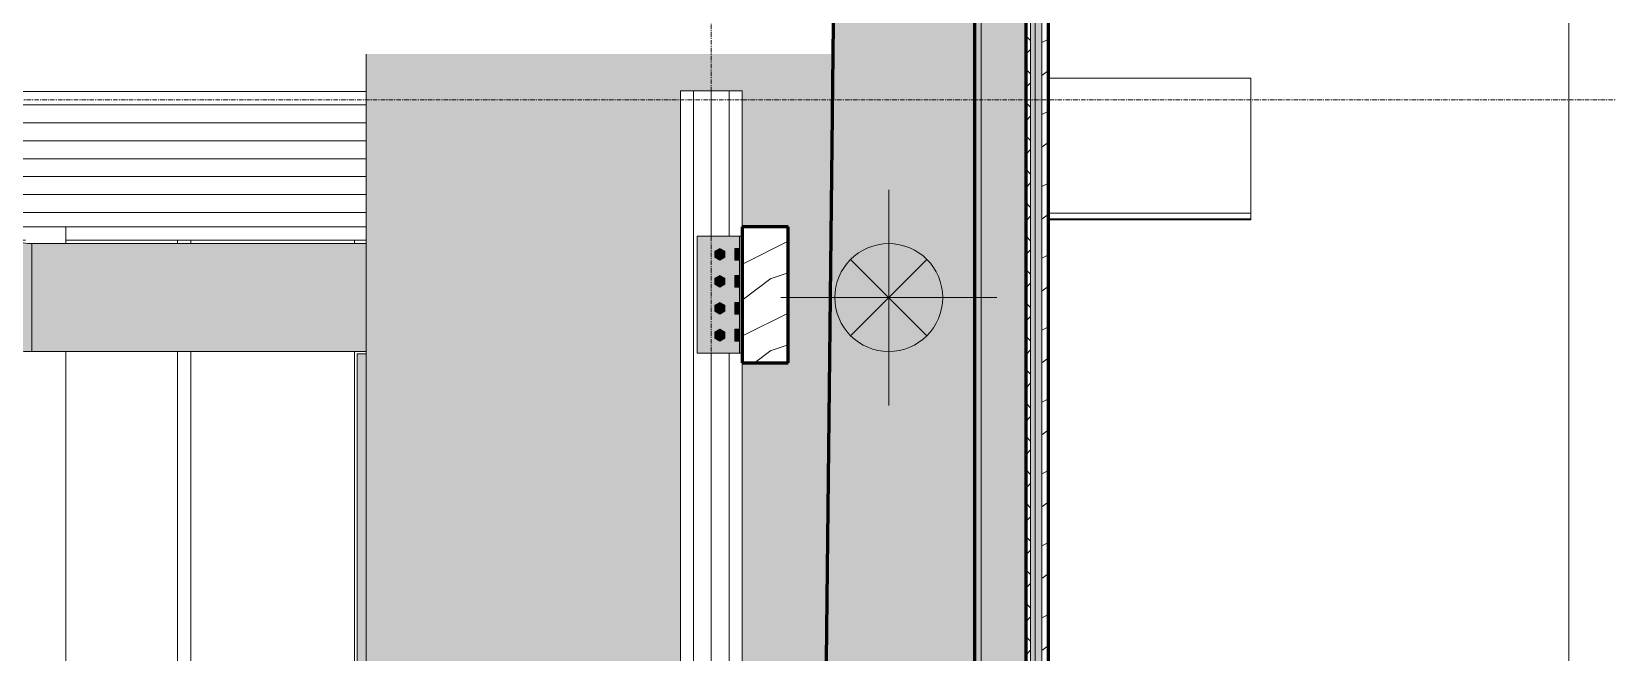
# Model space of a CAD drawing. Header units: inches. Extents: x -9046 to -8234, y -279 to 479.
# Drawn here: x -8510.1 to -8334.9, y 85.8 to 154.8 of the extents above; entities that cross this region are included whole.
import ezdxf

# ---------------------------------------------------------------- set-up
doc = ezdxf.new("R2010")
doc.units = ezdxf.units.IN
doc.header["$MEASUREMENT"] = 0
doc.linetypes.add('Grid Line 1_2_', pattern=[0.875, 0.5, -0.125, 0.125, -0.125])
for name, color, linetype, lineweight in [('A-CLNG', 13, 'Continuous', 18), ('A-DETL-GENF', 92, 'Continuous', 9), ('A-DOOR', 31, 'Continuous', 18), ('A-DOOR-FRAM', 31, 'Continuous', 9), ('A-DOOR-FRAM-1', 31, 'Continuous', 18), ('A-FLOR-LEVL-1', 51, 'Grid Line 1_2_', 9), ('A-GLAZ-CWMG', 51, 'Continuous', 9), ('A-ROOF', 132, 'Continuous', 18), ('A-WALL', 113, 'Continuous', 18), ('A-WALL-1', 113, 'Continuous', 60), ('A-WALL-PATT-1', 111, 'Continuous', 9), ('I-WALL', 2, 'Continuous', 18), ('I-WALL-1', 2, 'Continuous', 60), ('M-HVAC-DUCT', 70, 'Continuous', 9), ('M-HVAC-DUCT-ANNO', 70, 'Continuous', 9), ('M-HVAC-DUCT-CNTR', 70, 'Continuous', 9), ('S-BEAM', 12, 'Continuous', 9), ('S-BEAM-1', 12, 'Continuous', 60), ('S-COLS', 52, 'Continuous', 9), ('S-FSTN', 2, 'Continuous', 9), ('S-GRID-1', 1, 'Grid Line 1_2_', 9)]:
    doc.layers.add(name, color=color, linetype=linetype, lineweight=lineweight)
pattern_1 = [(216.87, (-8595.842, 135.343), (23.989771, 15.993643), [3.998, -35.986]), (206.565, (-8591.043, 132.944), (-7.99708, -7.99662), [8.941, -8.941]), (198.435, (-8591.043, 128.945), (-15.993845, -7.997098), [5.058, -20.23])]

# ---------------------------------------------------------------- blocks, each defined once
blk = doc.blocks.new('Walls 1 - Walls 1-1121987-BUILDING SECTION - EAST_WEST - LOOKING SOUTH')
at = {"layer": 'A-WALL'}
h = blk.add_hatch(color=256, dxfattribs=at)
h.paths.add_polyline_path([(-8399.57, 16), (-8399.57, 286), (-8419.57, 286), (-8419.88, 258.18), (-8418.92, 258.18), (-8418.6, 244.68), (-8420.03, 244.68), (-8422.12, 56.24), (-8414.19, 56.24), (-8414.19, 33.63), (-8422.37, 33.63), (-8422.52, 20.87), (-8420.25, 20.87), (-8420.61, 20.12), (-8422.52, 20.12), (-8422.53, 19.62), (-8420.85, 19.62), (-8421.8, 17.62), (-8400.16, 17.62), (-8399.79, 16.61), (-8400.54, 16)], flags=0)
h.paths.add_polyline_path([(-8404.57, 20.87), (-8404.57, 29.76), (-8401.34, 20.87), (-8403.61, 20.87)], flags=0)
at = {"layer": 'A-WALL-1'}
for p, q in [((-8419.57, 286), (-8422.12, 56.24)), ((-8399.57, 16), (-8399.57, 286))]:
    blk.add_line(p, q, dxfattribs=at)
blk = doc.blocks.new('Dimension Lumber - GLULAM - 5_125 in_ x 15 in_-2000023-BUILDING SECTION - EAST_WEST - LOOKING SOUTH')
at = {"layer": 'S-BEAM'}
h = blk.add_hatch(dxfattribs=at)
h.set_pattern_fill('FP_12', color=256, style=0, pattern_type=2)
h.set_pattern_definition(pattern_1)
h.paths.add_polyline_path([(-8430.5, 118), (-8426.01, 118), (-8426.01, 133.12), (-8431.13, 133.12), (-8431.13, 118)], flags=0)
at = {"layer": 'S-BEAM-1'}
for p, q in [((-8426.01, 133.12), (-8431.13, 133.12)), ((-8431.13, 133.12), (-8431.13, 118)), ((-8426.01, 118), (-8426.01, 133.12)), ((-8431.13, 118), (-8426.01, 118))]:
    blk.add_line(p, q, dxfattribs=at)
blk = doc.blocks.new('Rectangular Mullion - Stud - Vertical-1966273-BUILDING SECTION - EAST_WEST - LOOKING SOUTH')
at = {"layer": 'A-GLAZ-CWMG'}
for p, q in [((-8474.23, 131.62), (-8472.94, 131.62)), ((-8474.23, 131.62), (-8474.23, 131.24)), ((-8474.23, 119.24), (-8474.23, 49.13)), ((-8473.94, 49.13), (-8474.23, 49.13))]:
    blk.add_line(p, q, dxfattribs=at)
blk = doc.blocks.new('Rectangular Mullion - Stud - Vertical-V1-BUILDING SECTION - EAST_WEST - LOOKING SOUTH')
at = {"layer": 'A-GLAZ-CWMG'}
for p, q in [((-8493.92, 131.62), (-8492.42, 131.62)), ((-8493.92, 131.62), (-8493.92, 131.24)), ((-8492.42, 131.62), (-8492.42, 131.24)), ((-8493.92, 119.24), (-8493.92, 49.13)), ((-8492.42, 119.24), (-8492.42, 49.13)), ((-8492.42, 49.13), (-8493.92, 49.13))]:
    blk.add_line(p, q, dxfattribs=at)
blk = doc.blocks.new('american beech 26158 - american beech 26158-1770223-BUILDING SECTION - EAST_WEST - LOOKING SOUTH')
at = {"layer": 'A-DETL-GENF'}
for p, q in [((-8339.24, 157.37), (-8339.24, 154.72)), ((-8339.24, 154.72), (-8339.24, 151.44)), ((-8339.24, 151.44), (-8339.24, 147.87)), ((-8339.24, 147.87), (-8339.24, 144.55)), ((-8339.24, 144.55), (-8339.24, 141.47)), ((-8339.24, 141.47), (-8339.24, 138.61)), ((-8339.24, 138.61), (-8339.24, 135.94)), ((-8339.24, 135.94), (-8339.24, 133.45)), ((-8339.24, 133.45), (-8339.24, 131.12)), ((-8339.24, 131.12), (-8339.24, 129.55)), ((-8339.24, 129.55), (-8339.24, 128.93)), ((-8339.24, 128.93), (-8339.24, 128.65)), ((-8339.24, 128.65), (-8339.24, 128.1)), ((-8339.24, 128.1), (-8339.24, 126.67)), ((-8339.24, 126.67), (-8339.24, 123.74)), ((-8339.24, 123.74), (-8339.24, 118.71)), ((-8339.24, 118.71), (-8339.24, 113.04)), ((-8339.24, 113.04), (-8339.24, 108.42)), ((-8339.24, 108.42), (-8339.24, 104.55)), ((-8339.24, 104.55), (-8339.24, 101.15)), ((-8339.24, 101.15), (-8339.24, 97.93)), ((-8339.24, 97.93), (-8339.24, 94.6)), ((-8339.24, 94.6), (-8339.24, 90.86)), ((-8339.24, 90.86), (-8339.24, 87.1)), ((-8339.24, 87.1), (-8339.24, 83.84))]:
    blk.add_line(p, q, dxfattribs=at)
blk = doc.blocks.new('Single-Flush - 34_ x 84_-1789537-BUILDING SECTION - EAST_WEST - LOOKING SOUTH')
at = {"layer": 'A-DOOR-FRAM-1'}
blk.add_hatch(color=256, dxfattribs=at).paths.add_polyline_path([(-8473.94, 32), (-8472.94, 32), (-8472.94, 119), (-8473.94, 119), (-8473.94, 39.08)], flags=0)
at = {"layer": 'A-DOOR-FRAM'}
for p, q in [((-8473.94, 32), (-8473.94, 119)), ((-8473.94, 119), (-8472.94, 119)), ((-8472.94, 32), (-8473.94, 32))]:
    blk.add_line(p, q, dxfattribs=at)
blk = doc.blocks.new('Dimension Lumber - GLULAM - 5_125 in_ x 15 in_-2273031-BUILDING SECTION - EAST_WEST - LOOKING SOUTH')
at = {"layer": 'S-BEAM'}
h = blk.add_hatch(dxfattribs=at)
h.set_pattern_fill('FP_24', color=256, style=0, pattern_type=2)
h.set_pattern_definition([(180, (-8490.551, 140.687), (2e-16, 2), [])])
h.paths.add_polyline_path([(-8590.96, 133.12), (-8472.94, 133.12), (-8472.94, 148.17), (-8511.32, 148.17), (-8511.32, 148.25), (-8622.63, 148.25), (-8622.63, 147.19), (-8618.13, 147.19), (-8618.13, 134.19), (-8622.63, 134.19), (-8622.63, 134), (-8623.13, 134), (-8623.13, 133.12), (-8590.96, 133.12)], flags=0)
for p, q in [((-8622.63, 148.25), (-8511.32, 148.25)), ((-8472.94, 133.12), (-8623.13, 133.12))]:
    blk.add_line(p, q, dxfattribs=at)
blk = doc.blocks.new('Rectangular Mullion - Stud - Base_Head-1966215-BUILDING SECTION - EAST_WEST - LOOKING SOUTH')
at = {"layer": 'A-GLAZ-CWMG'}
blk.add_line((-8472.94, 131.62), (-8492.42, 131.62), dxfattribs=at)
blk = doc.blocks.new('Rectangular Mullion - Stud - Base_Head-V29-BUILDING SECTION - EAST_WEST - LOOKING SOUTH')
at = {"layer": 'A-GLAZ-CWMG'}
for p, q in [((-8510.82, 131.62), (-8512.1, 131.62)), ((-8492.42, 131.62), (-8506.32, 131.62))]:
    blk.add_line(p, q, dxfattribs=at)
blk = doc.blocks.new('Round Elbow - 1 D-1881731-BUILDING SECTION - EAST_WEST - LOOKING SOUTH')
at = {"layer": 'M-HVAC-DUCT'}
h = blk.add_hatch(color=256, dxfattribs=at)
h.paths.add_polyline_path([(-8510.1, 119.24), (-8510.1, 125.24), (-8511.51, 125.38), (-8511.51, 119.35), (-8510.82, 119.29)], flags=0)
h.paths.add_polyline_path([(-8513.88, 119.69), (-8513.88, 125.9), (-8514.7, 126.15), (-8515.32, 126.48), (-8515.32, 124.28), (-8515.01, 124.27), (-8515.01, 124.1), (-8515.32, 124.1), (-8515.32, 121.28), (-8515.01, 121.27), (-8515.01, 121.1), (-8515.32, 121.1), (-8515.32, 120.04), (-8514.21, 119.77)], flags=0)
h.paths.add_polyline_path([(-8517.69, 120.96), (-8517.69, 121.1), (-8518.02, 121.1)], flags=0)
h.paths.add_polyline_path([(-8518.41, 121.28), (-8517.69, 121.29), (-8517.69, 124.1), (-8522.35, 124.1), (-8520.68, 122.68), (-8518.44, 121.3)], flags=0)
h.paths.add_polyline_path([(-8522.08, 124.28), (-8517.69, 124.28), (-8517.69, 127.1), (-8524.93, 127.1), (-8524.67, 126.66), (-8522.83, 124.51), (-8522.57, 124.28), (-8522.12, 124.28)], flags=0)
h.paths.add_polyline_path([(-8518.44, 127.28), (-8517.69, 127.28), (-8517.69, 128.02), (-8518.59, 128.75), (-8519.23, 129.53), (-8526.34, 129.53), (-8526.14, 129.07), (-8525.05, 127.28), (-8518.54, 127.28)], flags=0)
h.paths.add_polyline_path([(-8525.79, 130.28), (-8519.85, 130.28), (-8520.11, 130.63), (-8521.21, 132.71), (-8521.34, 133.12), (-8527.57, 133.12), (-8527.2, 131.62), (-8526.65, 130.28), (-8526.47, 130.28)], flags=0)
h = blk.add_hatch(color=256, dxfattribs=at)
h.paths.add_polyline_path([(-8510.1, 125.24), (-8510.1, 131.24), (-8511.71, 131.47), (-8513.17, 132.09), (-8514.35, 133), (-8514.47, 133.12), (-8521.34, 133.12), (-8521.19, 132.65), (-8520.08, 130.57), (-8519.85, 130.28), (-8515.01, 130.28), (-8515.01, 129.53), (-8515.32, 129.53), (-8515.32, 127.28), (-8515.01, 127.27), (-8515.01, 127.1), (-8515.32, 127.1), (-8515.32, 126.48), (-8514.7, 126.15), (-8513.88, 125.9), (-8513.88, 129.53), (-8514.19, 129.53), (-8514.19, 130.28), (-8511.19, 130.28), (-8511.19, 129.53), (-8511.51, 129.53), (-8511.51, 125.38), (-8510.82, 125.31)], flags=0)
h.paths.add_polyline_path([(-8517.69, 128.02), (-8517.69, 129.53), (-8519.23, 129.53), (-8518.54, 128.71), (-8518.19, 128.42)], flags=0)
for p, q in [((-8510.1, 131.24), (-8510.1, 125.24)), ((-8510.1, 125.24), (-8510.1, 119.24))]:
    blk.add_line(p, q, dxfattribs=at)
at = {"layer": 'M-HVAC-DUCT', "flags": 128}
for points in [[(-8527.62, 133.12), (-8527.59, 132.96), (-8527.4, 132.26), (-8527.19, 131.58), (-8526.95, 130.9), (-8526.7, 130.28)], [(-8510.1, 131.24), (-8510.34, 131.24), (-8510.58, 131.26), (-8510.82, 131.28), (-8511.06, 131.31), (-8511.3, 131.36), (-8511.53, 131.41), (-8511.76, 131.47), (-8511.99, 131.54), (-8512.22, 131.62), (-8512.44, 131.71), (-8512.66, 131.81), (-8512.87, 131.92), (-8513.09, 132.03), (-8513.29, 132.15), (-8513.49, 132.29), (-8513.69, 132.43), (-8513.88, 132.57), (-8514.06, 132.73), (-8514.24, 132.89), (-8514.41, 133.06), (-8514.47, 133.12)], [(-8526.37, 129.53), (-8526.07, 128.93), (-8525.72, 128.29), (-8525.35, 127.68), (-8525.09, 127.28)], [(-8524.98, 127.1), (-8524.96, 127.07), (-8524.54, 126.49), (-8524.1, 125.92), (-8523.64, 125.37), (-8523.15, 124.84), (-8522.64, 124.33), (-8522.6, 124.28)], [(-8522.4, 124.1), (-8522.12, 123.83), (-8521.57, 123.36), (-8521.01, 122.92), (-8520.43, 122.49), (-8519.83, 122.09), (-8519.22, 121.71), (-8518.59, 121.36), (-8518.44, 121.29)], [(-8518.06, 121.1), (-8517.95, 121.04), (-8517.69, 120.92)], [(-8515.32, 120.01), (-8515.26, 119.99), (-8514.57, 119.8), (-8513.88, 119.64)], [(-8511.51, 119.3), (-8511.02, 119.26), (-8510.3, 119.24), (-8510.1, 119.24)]]:
    blk.add_lwpolyline(points, dxfattribs=at)
blk = doc.blocks.new('060523 - W_P_C - Fastenings - Column Base _ Top with X Bracing - Custom - CUSTOM - L5_x5_x5_16_x13_ - RAW STEEL-2257900-BUILDING SECTION - EAST_WEST - LOOKING SOUTH')
at = {"layer": 'S-FSTN'}
h = blk.add_hatch(color=256, dxfattribs=at)
h.paths.add_polyline_path([(-8436.13, 119.06), (-8431.44, 119.06), (-8431.44, 120.41), (-8431.94, 120.41), (-8431.94, 121.71), (-8431.44, 121.71), (-8431.44, 123.41), (-8431.94, 123.41), (-8431.94, 124.71), (-8431.44, 124.71), (-8431.44, 126.41), (-8431.94, 126.41), (-8431.94, 127.71), (-8431.44, 127.71), (-8431.44, 129.41), (-8431.94, 129.41), (-8431.94, 130.71), (-8431.44, 130.71), (-8431.44, 132.06), (-8436.13, 132.06), (-8436.13, 123.29)], flags=0)
h.paths.add_polyline_path([(-8433.63, 120.41), (-8434.19, 120.74), (-8434.18, 121.4), (-8433.62, 121.71), (-8433.07, 121.39), (-8433.07, 120.74), (-8433.55, 120.46)], flags=0)
h.paths.add_polyline_path([(-8433.63, 123.41), (-8434.19, 123.74), (-8434.18, 124.4), (-8433.63, 124.71), (-8433.07, 124.39), (-8433.09, 123.73), (-8433.49, 123.49)], flags=0)
h.paths.add_polyline_path([(-8433.63, 126.41), (-8434.19, 126.74), (-8434.18, 127.4), (-8433.63, 127.71), (-8433.07, 127.39), (-8433.09, 126.73), (-8433.62, 126.42)], flags=0)
h.paths.add_polyline_path([(-8433.63, 129.41), (-8434.19, 129.74), (-8434.18, 130.4), (-8433.63, 130.71), (-8433.07, 130.39), (-8433.07, 129.74), (-8433.62, 129.42)], flags=0)
for points in [[(-8431.13, 119.06), (-8431.13, 132.06), (-8431.44, 132.06), (-8431.44, 119.06)], [(-8433.63, 129.41), (-8433.07, 129.74), (-8433.07, 130.39), (-8433.63, 130.71), (-8434.19, 130.39), (-8434.18, 129.73), (-8434.16, 129.72)], [(-8431.44, 130.39), (-8431.44, 130.71), (-8431.94, 130.71), (-8431.94, 130.39), (-8431.79, 130.39)], [(-8431.44, 129.74), (-8431.44, 130.39), (-8431.94, 130.39), (-8431.94, 129.74), (-8431.92, 129.74)], [(-8431.44, 129.41), (-8431.44, 129.74), (-8431.94, 129.74), (-8431.94, 129.41)], [(-8433.63, 126.41), (-8433.07, 126.74), (-8433.09, 127.4), (-8433.63, 127.71), (-8434.19, 127.39), (-8434.18, 126.73), (-8434.16, 126.72)], [(-8431.44, 127.39), (-8431.44, 127.71), (-8431.94, 127.71), (-8431.94, 127.39)], [(-8431.44, 126.74), (-8431.44, 127.39), (-8431.94, 127.39), (-8431.94, 126.74)], [(-8431.44, 126.41), (-8431.44, 126.74), (-8431.94, 126.73), (-8431.94, 126.41)], [(-8433.63, 123.41), (-8433.07, 123.74), (-8433.09, 124.4), (-8433.63, 124.71), (-8434.19, 124.39), (-8434.18, 123.73), (-8434.16, 123.72)], [(-8431.44, 124.39), (-8431.44, 124.71), (-8431.94, 124.71), (-8431.94, 124.39)], [(-8431.44, 123.74), (-8431.44, 124.39), (-8431.94, 124.39), (-8431.94, 123.74)], [(-8431.44, 123.41), (-8431.44, 123.74), (-8431.94, 123.73), (-8431.94, 123.41)], [(-8433.63, 120.41), (-8433.07, 120.74), (-8433.09, 121.4), (-8433.63, 121.71), (-8434.19, 121.39), (-8434.18, 120.73), (-8433.72, 120.46)], [(-8431.44, 121.39), (-8431.44, 121.71), (-8431.94, 121.71), (-8431.94, 121.39)], [(-8431.44, 120.74), (-8431.44, 121.39), (-8431.94, 121.39), (-8431.94, 120.74)], [(-8431.44, 120.41), (-8431.44, 120.74), (-8431.94, 120.73), (-8431.94, 120.41), (-8431.89, 120.41)]]:
    blk.add_hatch(color=256, dxfattribs=at).paths.add_polyline_path(points, flags=0)
for p, q in [((-8436.13, 132.06), (-8436.13, 119.06)), ((-8431.44, 132.06), (-8436.13, 132.06)), ((-8431.44, 132.06), (-8431.13, 132.06)), ((-8431.44, 119.06), (-8431.44, 132.06)), ((-8433.63, 130.71), (-8434.19, 130.39)), ((-8433.63, 130.71), (-8434.19, 130.39)), ((-8434.19, 130.39), (-8434.19, 129.74)), ((-8434.19, 130.39), (-8434.19, 129.74)), ((-8434.19, 129.74), (-8433.63, 129.41)), ((-8434.19, 129.74), (-8433.63, 129.41)), ((-8433.07, 130.39), (-8433.63, 130.71)), ((-8433.07, 130.39), (-8433.63, 130.71)), ((-8433.63, 129.41), (-8433.07, 129.74)), ((-8433.63, 129.41), (-8433.07, 129.74)), ((-8433.07, 129.74), (-8433.07, 130.39)), ((-8433.07, 129.74), (-8433.07, 130.39)), ((-8431.94, 130.71), (-8431.44, 130.71)), ((-8431.94, 130.71), (-8431.94, 130.39)), ((-8431.44, 130.71), (-8431.94, 130.71)), ((-8431.94, 130.71), (-8431.94, 130.39)), ((-8431.44, 130.39), (-8431.94, 130.39)), ((-8431.94, 130.39), (-8431.94, 129.74)), ((-8431.44, 130.39), (-8431.94, 130.39)), ((-8431.94, 130.39), (-8431.94, 129.74)), ((-8431.94, 129.74), (-8431.44, 129.74)), ((-8431.94, 129.41), (-8431.94, 129.74)), ((-8431.94, 129.74), (-8431.44, 129.74)), ((-8431.94, 129.74), (-8431.94, 129.41)), ((-8431.94, 129.41), (-8431.44, 129.41)), ((-8431.94, 129.41), (-8431.44, 129.41)), ((-8433.63, 127.71), (-8434.19, 127.39)), ((-8434.19, 127.39), (-8434.19, 126.74)), ((-8434.19, 126.74), (-8433.63, 126.41)), ((-8433.07, 127.39), (-8433.63, 127.71)), ((-8433.63, 126.41), (-8433.07, 126.74)), ((-8433.07, 126.74), (-8433.07, 127.39)), ((-8431.94, 127.39), (-8431.94, 127.71)), ((-8431.44, 127.71), (-8431.94, 127.71)), ((-8431.94, 127.39), (-8431.94, 126.74)), ((-8431.44, 127.39), (-8431.94, 127.39)), ((-8431.44, 126.74), (-8431.94, 126.74)), ((-8431.94, 126.74), (-8431.94, 126.41)), ((-8431.94, 126.41), (-8431.44, 126.41)), ((-8433.63, 124.71), (-8434.19, 124.39)), ((-8433.63, 124.71), (-8433.07, 124.39)), ((-8431.44, 124.71), (-8431.94, 124.71)), ((-8431.94, 124.71), (-8431.94, 124.39)), ((-8434.19, 124.39), (-8434.19, 123.74)), ((-8434.19, 123.74), (-8433.63, 123.41)), ((-8433.63, 123.41), (-8433.07, 123.74)), ((-8433.07, 123.74), (-8433.07, 124.39)), ((-8431.44, 124.39), (-8431.94, 124.39)), ((-8431.94, 124.39), (-8431.94, 123.74)), ((-8431.94, 123.74), (-8431.44, 123.74)), ((-8431.94, 123.41), (-8431.94, 123.74)), ((-8431.44, 123.41), (-8431.94, 123.41)), ((-8433.63, 121.71), (-8434.19, 121.39)), ((-8434.19, 120.74), (-8434.19, 121.39)), ((-8433.07, 121.39), (-8433.63, 121.71)), ((-8433.07, 120.74), (-8433.07, 121.39)), ((-8431.94, 121.71), (-8431.44, 121.71)), ((-8431.94, 121.39), (-8431.94, 121.71)), ((-8431.94, 120.74), (-8431.94, 121.39)), ((-8431.44, 121.39), (-8431.94, 121.39)), ((-8433.63, 120.41), (-8434.19, 120.74)), ((-8433.63, 120.41), (-8433.07, 120.74)), ((-8431.94, 120.74), (-8431.94, 120.41)), ((-8431.44, 120.74), (-8431.94, 120.74)), ((-8431.94, 120.41), (-8431.44, 120.41)), ((-8431.44, 119.06), (-8436.13, 119.06)), ((-8431.44, 119.06), (-8431.13, 119.06))]:
    blk.add_line(p, q, dxfattribs=at)

msp = doc.modelspace()

# ---------------------------------------------------------------- hatches: boundary and pattern name
at = {"layer": 'A-CLNG'}
msp.add_hatch(color=256, dxfattribs=at).paths.add_polyline_path([(-8374.96448, 133.875), (-8374.56938, 133.875), (-8374.56938, 134), (-8397.06938, 134), (-8397.06938, 133.875), (-8381.92716, 133.875)], flags=0)
at = {"layer": 'A-WALL-PATT-1'}
h = msp.add_hatch(dxfattribs=at)
h.set_pattern_fill('FP_12', color=256, style=0, pattern_type=2)
h.set_pattern_definition(pattern_1)
h.paths.add_polyline_path([(-8397.06938, 4.25), (-8397.06938, 258.91076), (-8397.81938, 258.91076), (-8397.81938, 4.25)], flags=0)
h = msp.add_hatch(dxfattribs=at)
h.set_pattern_fill('FP_14', color=256, style=0, pattern_type=2)
h.set_pattern_definition([(45, (-8599.04, 127.346), (-1.856155, 1.856155), []), (135, (-8599.04, 127.346), (-1.856155, -1.856155), [])])
h.paths.add_polyline_path([(-8400.29197, 4.25), (-8399.06938, 4.25), (-8399.06938, 5.75), (-8404.56938, 5.75), (-8404.56938, 4.25), (-8400.40341, 4.25)], flags=0)
h.paths.add_polyline_path([(-8399.06938, 18.375), (-8399.06938, 244.68476), (-8399.56938, 244.68476), (-8399.56938, 18.375)], flags=0)
h.paths.add_polyline_path([(-8401.34096, 20.875), (-8404.56938, 29.75894), (-8404.56938, 20.875), (-8402.73398, 20.875)], flags=0)
h = msp.add_hatch(dxfattribs=at)
h.set_pattern_fill('FP_9', color=256, style=0, pattern_type=2)
h.set_pattern_definition([(0, (-8599.04, 127.346), (0, 2.399), []), (315, (-8599.04, 127.346), (2.398506, 0), [3.393, -3.393]), (45, (-8599.04, 127.346), (2.398506, 0), [3.393, -3.393])])
h.paths.add_polyline_path([(-8398.56958, 4.25), (-8398.56938, 4.25), (-8398.56958, 5.75), (-8399.06938, 5.75), (-8399.06938, 4.25)], flags=0)
h.paths.add_polyline_path([(-8398.56938, 18.375), (-8398.56938, 244.68476), (-8399.06938, 244.68476), (-8399.06938, 18.375), (-8398.5778, 18.375)], flags=0)
at = {"layer": 'I-WALL'}
for points in [[(-8398.14364, 4.25), (-8397.81938, 4.25), (-8397.82281, 244.68476), (-8398.56938, 244.68476), (-8398.56938, 4.25), (-8398.24198, 4.25)], [(-8467.52948, 20.875), (-8438.00688, 20.875), (-8438.00688, 148.25), (-8431.13188, 148.25), (-8431.13188, 133.125), (-8426.00688, 133.125), (-8426.00688, 118), (-8431.13188, 118), (-8431.13188, 20.875), (-8422.51521, 20.875), (-8421.05477, 152.31506), (-8472.94438, 152.31506), (-8472.94438, 20.875)]]:
    msp.add_hatch(color=256, dxfattribs=at).paths.add_polyline_path(points, flags=0)
at = {"layer": 'M-HVAC-DUCT'}
for points in [[(-8504.55548, 125.23789), (-8472.94438, 125.23789), (-8472.94438, 131.23789), (-8510.10378, 131.21613), (-8510.10378, 125.23789), (-8506.31938, 125.23789)], [(-8510.10378, 119.23789), (-8472.94438, 119.23789), (-8472.94438, 125.23789), (-8510.10378, 125.23789), (-8510.10378, 119.44234)]]:
    msp.add_hatch(color=256, dxfattribs=at).paths.add_polyline_path(points, flags=0)
at = {"layer": 'S-COLS'}
h = msp.add_hatch(dxfattribs=at)
h.set_pattern_fill('FP_20', color=256, style=0, pattern_type=2)
h.set_pattern_definition([(90, (-8434.569, 0), (2, -1e-16), [])])
h.paths.add_polyline_path([(-8431.13188, -91.375), (-8431.13188, 5.125), (-8438.00688, 5.125), (-8438.00688, -91.375)], flags=0)
h.paths.add_polyline_path([(-8438.00688, 20.875), (-8431.13188, 20.875), (-8431.13188, 119.0625), (-8436.13188, 119.0625), (-8436.13188, 132.0625), (-8431.13188, 132.0625), (-8431.13188, 148.25), (-8438.00688, 148.25), (-8438.00688, 29.11586)], flags=0)

# ---------------------------------------------------------------- linework, layer by layer
at = {"layer": 'A-CLNG'}
for p, q in [((-8397.06938, 134.625), (-8374.56938, 134.625)), ((-8374.56938, 133.875), (-8397.06938, 133.875)), ((-8374.56938, 133.875), (-8374.56938, 134.625))]:
    msp.add_line(p, q, dxfattribs=at)
at = {"layer": 'A-FLOR-LEVL-1'}
msp.add_line((-8237.20435, 147.25), (-9030.84431, 147.25), dxfattribs=at)
at = {"layer": 'A-ROOF'}
for p, q in [((-8397.06938, 149.625), (-8374.56938, 149.625)), ((-8374.56938, 149.625), (-8374.56938, 134.625)), ((-8511.31938, 148.17351), (-8472.94438, 148.17351)), ((-8374.56938, 134), (-8397.06938, 134))]:
    msp.add_line(p, q, dxfattribs=at)
at = {"layer": 'A-WALL'}
for p, q in [((-8397.81938, 258.91076), (-8397.81938, 4.25)), ((-8404.56938, 244.68476), (-8404.56938, 18.375)), ((-8399.06938, 244.68476), (-8399.06938, 18.375)), ((-8398.56938, 244.68476), (-8398.56938, 4.25))]:
    msp.add_line(p, q, dxfattribs=at)
at = {"layer": 'I-WALL'}
msp.add_line((-8472.94438, 152.31506), (-8472.94438, 20.875), dxfattribs=at)
at = {"layer": 'I-WALL-1'}
for p, q in [((-8397.06938, 4.25), (-8397.06938, 258.91076)), ((-8405.31938, 243.59045), (-8405.31938, 20.875))]:
    msp.add_line(p, q, dxfattribs=at)
at = {"layer": 'M-HVAC-DUCT'}
for p, q in [((-8472.94438, 131.23789), (-8510.10378, 131.23789)), ((-8510.10378, 119.23789), (-8510.10378, 131.23789)), ((-8510.10378, 119.23789), (-8472.94438, 119.23789))]:
    msp.add_line(p, q, dxfattribs=at)
at = {"layer": 'M-HVAC-DUCT-ANNO'}
for p, q in [((-8419.08352, 129.48053), (-8410.59824, 120.99525)), ((-8410.59824, 129.48053), (-8419.08352, 120.99525))]:
    msp.add_line(p, q, dxfattribs=at)
for start, end in [(0, 180), (180, 360)]:
    msp.add_arc((-8414.84088, 125.23789), 6, start, end, dxfattribs=at)
at = {"layer": 'M-HVAC-DUCT-CNTR'}
for p, q in [((-8414.84088, 113.23789), (-8414.84088, 137.23789)), ((-8426.84088, 125.23789), (-8402.84088, 125.23789))]:
    msp.add_line(p, q, dxfattribs=at)
at = {"layer": 'S-COLS'}
for p, q in [((-8438.00688, 20.875), (-8438.00688, 148.25)), ((-8431.13188, 148.25), (-8438.00688, 148.25)), ((-8431.13188, 133.125), (-8431.13188, 148.25)), ((-8506.31938, 131.23789), (-8506.31938, 133.125)), ((-8506.31938, 47.625), (-8506.31938, 119.23789)), ((-8431.13188, 20.875), (-8431.13188, 118))]:
    msp.add_line(p, q, dxfattribs=at)
at = {"layer": 'S-GRID-1'}
msp.add_line((-8434.56938, -194), (-8434.56938, 454.14485), dxfattribs=at)

# ---------------------------------------------------------------- block references
at = {"layer": 'A-DETL-GENF'}
msp.add_blockref('american beech 26158 - american beech 26158-1770223-BUILDING SECTION - EAST_WEST - LOOKING SOUTH', (0, 0), dxfattribs=at)
at = {"layer": 'A-DOOR'}
msp.add_blockref('Single-Flush - 34_ x 84_-1789537-BUILDING SECTION - EAST_WEST - LOOKING SOUTH', (0, 0), dxfattribs=at)
at = {"layer": 'A-GLAZ-CWMG'}
for name in ['Rectangular Mullion - Stud - Base_Head-V29-BUILDING SECTION - EAST_WEST - LOOKING SOUTH', 'Rectangular Mullion - Stud - Vertical-V1-BUILDING SECTION - EAST_WEST - LOOKING SOUTH', 'Rectangular Mullion - Stud - Base_Head-1966215-BUILDING SECTION - EAST_WEST - LOOKING SOUTH', 'Rectangular Mullion - Stud - Vertical-1966273-BUILDING SECTION - EAST_WEST - LOOKING SOUTH']:
    msp.add_blockref(name, (0, 0), dxfattribs=at)
at = {"layer": 'A-WALL'}
msp.add_blockref('Walls 1 - Walls 1-1121987-BUILDING SECTION - EAST_WEST - LOOKING SOUTH', (0, 0), dxfattribs=at)
at = {"layer": 'M-HVAC-DUCT'}
msp.add_blockref('Round Elbow - 1 D-1881731-BUILDING SECTION - EAST_WEST - LOOKING SOUTH', (0, 0), dxfattribs=at)
at = {"layer": 'S-BEAM'}
for name in ['Dimension Lumber - GLULAM - 5_125 in_ x 15 in_-2273031-BUILDING SECTION - EAST_WEST - LOOKING SOUTH', 'Dimension Lumber - GLULAM - 5_125 in_ x 15 in_-2000023-BUILDING SECTION - EAST_WEST - LOOKING SOUTH']:
    msp.add_blockref(name, (0, 0), dxfattribs=at)
at = {"layer": 'S-FSTN'}
msp.add_blockref('060523 - W_P_C - Fastenings - Column Base _ Top with X Bracing - Custom - CUSTOM - L5_x5_x5_16_x13_ - RAW STEEL-2257900-BUILDING SECTION - EAST_WEST - LOOKING SOUTH', (0, 0), dxfattribs=at)

doc.saveas('drawing.dxf')
